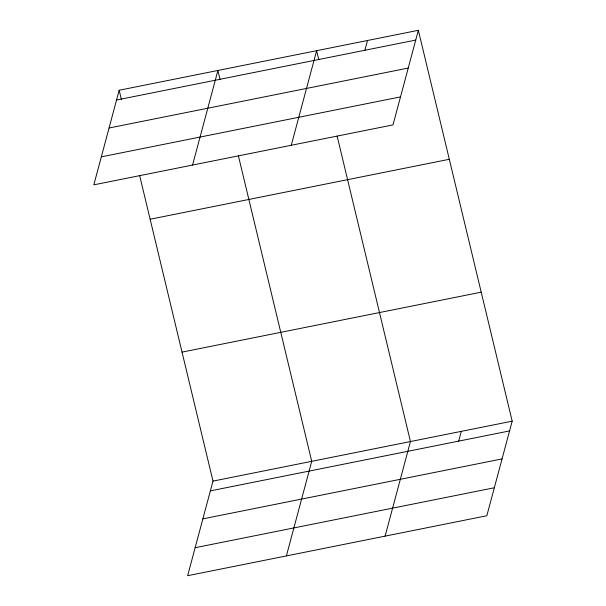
<?xml version="1.0" encoding="UTF-8"?>
<svg xmlns="http://www.w3.org/2000/svg" width="606" height="606" viewBox="0 0 606 606"><rect width="100%" height="100%" fill="white"/><g stroke="black" fill="none" stroke-linecap="round" stroke-linejoin="round"><path stroke-width="0.91" d="M119.17 90.249L93.824 184.838L393.006 124.889L418.352 30.3L119.17 90.249L121.351 99.331M192.556 165.059L217.902 70.463L220.084 79.553M291.281 145.273L316.627 50.684L318.809 59.767M139.668 175.634L212.994 481.111L187.648 575.7L486.83 515.751L512.176 421.162L418.352 30.3M364.873 50.26L367.486 40.488M286.38 555.914L311.726 461.325L238.4 155.848M385.105 536.136L410.451 441.539L337.125 136.07M458.697 441.115L461.31 431.351M116.557 100.02L415.731 40.072M109.057 128.01L408.232 68.061M101.331 156.848L400.505 96.899M150.136 219.236L449.311 159.287M182.035 352.124L481.209 292.175M212.994 481.111L512.176 421.162M210.38 490.875L509.555 430.927M202.881 518.865L502.056 458.916M195.147 547.71L494.329 487.762"/></g></svg>
